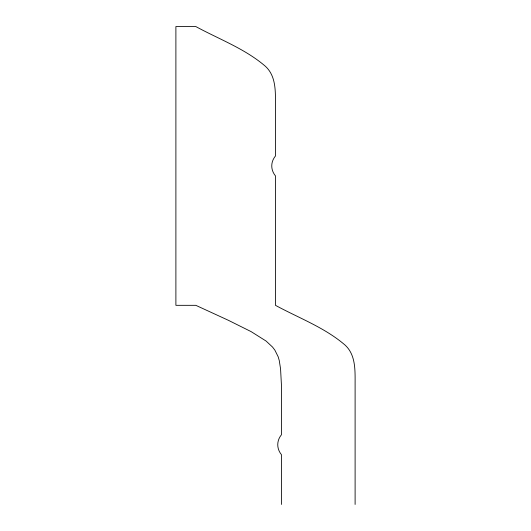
<?xml version="1.0" encoding="UTF-8"?>
<svg xmlns="http://www.w3.org/2000/svg" width="531" height="531" viewBox="0 0 531 531"><rect width="100%" height="100%" fill="white"/><g stroke="black" fill="none" stroke-linecap="round" stroke-linejoin="round"><path stroke-width="0.8" d="M355.106 504.45L355.106 384.975C355.053 371.342 356.135 355.292 345.15 345.15C324.766 327.541 298.88 318.069 275.456 305.325L275.456 175.894C270.525 169.893 270.525 161.982 275.456 155.981L275.456 106.2C275.403 92.567 276.485 76.517 265.5 66.375C245.116 48.766 219.23 39.294 195.806 26.55L175.894 26.55L175.894 305.325L195.806 305.325L228.277 320.253L251.123 331.623L266.077 341.041L272.516 347.035L274.872 350.128L278.178 356.792L279.253 360.489L280.567 368.899L281.43 384.975L281.43 434.756C276.525 440.763 276.525 448.662 281.43 454.669L281.43 504.45"/></g></svg>
